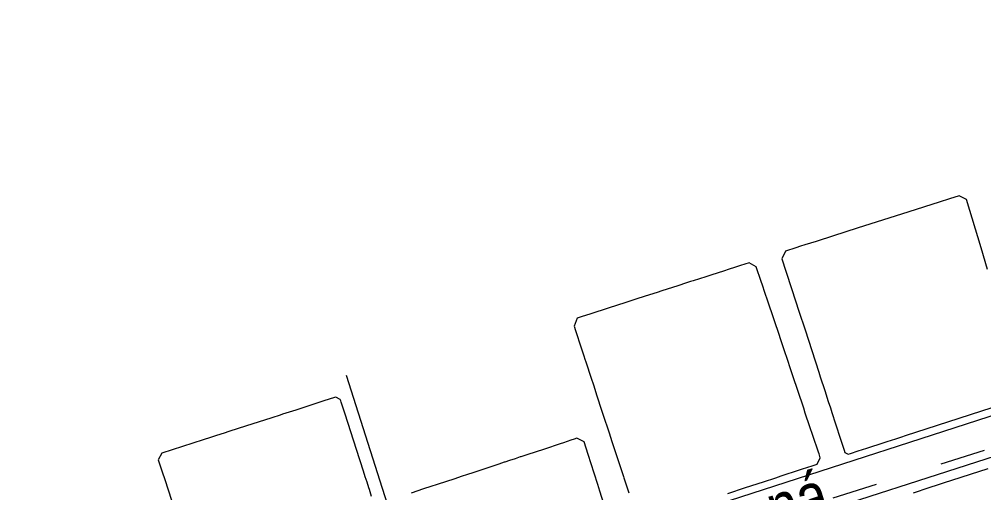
# Model space of a CAD drawing. Header units: millimetres. Extents: x 11558 to 23675, y 49449 to 61482.
# Drawn here: x 14689 to 15200, y 58018 to 58268 of the extents above; entities that cross this region are included whole.
import ezdxf

# ---------------------------------------------------------------- set-up
doc = ezdxf.new("R2010")
doc.units = ezdxf.units.MM
doc.linetypes.add('ACAD_ISO03W100', pattern=[30, 12, -18])
for name, color, linetype in [('0. plano base - nombres calles', 22, 'Continuous'), ('0. Plano Base - PLANO', 254, 'Continuous'), ('0.BARRIOS - DIVISIÓN', 12, 'ACAD_ISO03W100'), ('7. puesta en valor CC la lucila', 212, 'Continuous')]:
    doc.layers.add(name, color=color, linetype=linetype)
for name, color, linetype, true_color in [('Linea 707 - ex333', 7, 'Continuous', 0xad002b), ('Linea 71 IDA', 7, 'Continuous', 0xff2424), ('Linea 71 REGRESO', 7, 'Continuous', 0x2e62ff)]:
    doc.layers.add(name, color=color, linetype=linetype, true_color=true_color)
doc.layers.get('7. puesta en valor CC la lucila').off()
doc.styles.get("Standard").update_dxf_attribs({"font": 'arial.ttf'})

# ---------------------------------------------------------------- blocks, each defined once
blk = doc.blocks.new('MANZANAS')
at = {"layer": '0. Plano Base - PLANO', "color": 0, "linetype": 'Continuous', "lineweight": 5}
for points in [[(5633845.32, 6179747.1), (5633836.94, 6179755.69), (5633818.34, 6179774.72), (5633814.03, 6179774.74), (5633810.23, 6179770.93), (5633806.19, 6179766.88), (5633794.34, 6179754.98), (5633774.05, 6179734.63), (5633764.74, 6179725.28), (5633757.89, 6179718.41), (5633753.5, 6179714.01), (5633751.87, 6179712.37), (5633749.92, 6179710.41), (5633745.98, 6179706.46), (5633746.1, 6179701.91), (5633751.01, 6179697.09), (5633758.28, 6179689.94), (5633766.86, 6179681.5), (5633774.31, 6179674.18), (5633782.44, 6179666.19), (5633791.07, 6179657.71), (5633792.84, 6179655.98), (5633798.3, 6179650.6), (5633802.71, 6179646.27), (5633805.21, 6179643.81), (5633806.97, 6179642.08), (5633811.54, 6179637.59), (5633817.6, 6179631.64), (5633821.98, 6179627.33), (5633822.94, 6179626.39), (5633824.81, 6179626.38), (5633825.82, 6179627.41), (5633828.74, 6179630.38), (5633832.12, 6179633.81), (5633834.12, 6179635.84), (5633837.01, 6179638.77), (5633840.1, 6179641.91), (5633843.48, 6179645.35), (5633845.45, 6179647.34), (5633847.68, 6179649.6), (5633855.26, 6179657.3), (5633872.64, 6179674.94), (5633893.12, 6179695.72)], [(5633777.84, 6179578.68), (5633784.83, 6179585.79), (5633791.82, 6179592.91), (5633796.57, 6179597.75), (5633798.74, 6179599.96), (5633805.89, 6179607.24), (5633806.22, 6179607.58), (5633809.45, 6179610.87), (5633810.42, 6179611.86), (5633812.68, 6179614.16), (5633812.63, 6179617.99), (5633811.1, 6179619.46), (5633810.45, 6179620.09), (5633803.66, 6179626.65), (5633800.19, 6179629.99), (5633794.7, 6179635.3), (5633792.79, 6179637.14), (5633785.71, 6179643.98), (5633785.22, 6179644.46), (5633780.64, 6179648.88), (5633778.58, 6179650.87), (5633771.57, 6179657.64), (5633771.36, 6179657.83), (5633764.17, 6179664.78), (5633764.05, 6179664.9), (5633756.96, 6179671.74), (5633749.84, 6179678.62), (5633746.34, 6179682), (5633743.45, 6179684.79), (5633741.9, 6179686.28), (5633736.03, 6179691.96), (5633731.73, 6179692.03), (5633728.39, 6179688.66), (5633726.04, 6179686.29), (5633723.92, 6179684.15), (5633721.63, 6179681.85), (5633717.13, 6179677.3), (5633714.74, 6179674.9), (5633709.83, 6179669.95), (5633708.81, 6179668.92), (5633707.22, 6179667.31), (5633703.86, 6179663.93), (5633701.73, 6179661.78), (5633699.69, 6179659.73), (5633697.52, 6179657.54), (5633695.69, 6179655.69), (5633691, 6179650.96), (5633687.42, 6179647.35), (5633683.52, 6179643.42), (5633676.54, 6179636.38), (5633669.71, 6179629.5), (5633665.96, 6179625.71), (5633664.38, 6179624.12), (5633664.99, 6179619.68), (5633666.74, 6179617.96), (5633673.59, 6179611.24), (5633676.8, 6179608.1), (5633678.06, 6179606.86), (5633679.14, 6179605.8), (5633685.7, 6179599.37), (5633688.26, 6179596.86), (5633692.69, 6179592.51), (5633698.35, 6179586.96), (5633699.96, 6179585.38), (5633707.34, 6179578.14), (5633710.76, 6179574.79), (5633714.44, 6179571.18), (5633721.9, 6179563.86), (5633724.73, 6179561.09), (5633725.17, 6179560.65), (5633725.28, 6179560.55), (5633731.22, 6179554.72)], [(5633864.88, 6179624.27), (5633866.84, 6179626.26), (5633869.08, 6179628.53), (5633876.66, 6179636.22), (5633894.03, 6179653.86)], [(5633724.76, 6179541.1), (5633717.32, 6179548.47), (5633714.63, 6179551.15), (5633710.13, 6179555.6), (5633702.78, 6179562.89), (5633697.86, 6179567.76), (5633693.53, 6179567.68), (5633692.47, 6179566.59), (5633691.25, 6179565.34), (5633688.34, 6179562.35), (5633687.12, 6179561.1), (5633680.94, 6179554.75), (5633674.07, 6179547.71), (5633671.83, 6179545.41), (5633671.56, 6179545.13), (5633669.56, 6179543.07), (5633667.3, 6179540.76), (5633665.49, 6179538.9), (5633665.34, 6179538.74), (5633663.25, 6179536.6), (5633660.09, 6179533.36), (5633653.12, 6179526.21), (5633651.01, 6179524.04), (5633648.6, 6179521.56), (5633646.05, 6179518.96), (5633639.18, 6179511.9), (5633636.82, 6179509.48), (5633633.96, 6179506.54), (5633629.13, 6179501.59)], [(5633611.38, 6179490.31), (5633608.64, 6179493.01), (5633607.9, 6179493.75), (5633605.75, 6179495.87), (5633603.61, 6179497.99), (5633601.39, 6179500.17), (5633592.74, 6179508.72), (5633585.81, 6179515.56), (5633578.87, 6179522.42), (5633578.43, 6179522.85), (5633574.02, 6179527.2), (5633573.59, 6179527.63), (5633572.98, 6179528.23), (5633570.37, 6179528.27), (5633569.79, 6179527.68), (5633565.59, 6179523.43), (5633564.85, 6179522.68), (5633563.26, 6179521.07), (5633560.15, 6179517.93), (5633557.45, 6179515.2), (5633554.66, 6179512.37), (5633549.54, 6179507.19), (5633548.59, 6179506.23), (5633545.36, 6179502.96), (5633542.51, 6179500.08), (5633535.38, 6179492.87), (5633528.52, 6179485.93), (5633526.63, 6179484.02), (5633523.72, 6179481.07), (5633521.36, 6179478.69), (5633518.49, 6179475.79), (5633502.33, 6179459.43), (5633502.26, 6179459.36), (5633502.22, 6179455.46), (5633507.47, 6179450.37), (5633509.68, 6179448.22), (5633514.58, 6179443.4), (5633520.69, 6179437.35)]]:
    blk.add_lwpolyline(points, dxfattribs=at)

msp = doc.modelspace()

# ---------------------------------------------------------------- linework, layer by layer
at = {"layer": '0.BARRIOS - DIVISIÓN', "color": 14, "lineweight": 18, "ltscale": 2}
msp.add_lwpolyline([(15715, 57785.56), (15659.17, 57980.29), (15600.3, 58166.89), (14700.29, 57882.38), (13687.9, 57563.48), (13967.63, 56603.49), (14314.52, 56710.66), (14354.72, 56697.3), (14379.79, 56701.5), (14680.7, 56781.83), (14509.55, 57399.16), (14769.24, 57483.68), (15026.71, 57568.38), (15362.99, 57676.67), (15715, 57785.56)], dxfattribs=at)
at = {"layer": 'Linea 707 - ex333', "lineweight": 15}
msp.add_lwpolyline([(14418.69, 56035.24), (14434.01, 56302.72), (14448.16, 56492.87), (14390.15, 56700.8), (14681.55, 56781.19), (14666.99, 56832.56), (14868.04, 56876.75), (15049.24, 56739.24), (15246.82, 56996.72), (15148.91, 57071.52), (15023.27, 57567.06), (14956.4, 57785.2), (14862.37, 58079.84)], dxfattribs=at)
at = {"layer": 'Linea 71 IDA', "lineweight": 15}
msp.add_lwpolyline([(17241.76, 58260.4), (16430.09, 58248.1), (16430.67, 58121.37), (16245.67, 58097.13), (16082.5, 58063.87), (15822.38, 58006.54), (15655.29, 57968.11), (15597.45, 58163.32), (14706.49, 57876.69)], dxfattribs=at)
at = {"layer": 'Linea 71 REGRESO', "lineweight": 15}
msp.add_lwpolyline([(17265.1, 58268.17), (16416.39, 58257.7), (16420.25, 58127.37), (16244.24, 58107.04), (16079.69, 58075.9), (15820.63, 58020.95), (15661.34, 57982.21), (15601.53, 58186.96), (14689.74, 57892.45)], dxfattribs=at)

# ---------------------------------------------------------------- block references
at = {"layer": '0. Plano Base - PLANO', "color": 28, "lineweight": 5, "true_color": 0x0d0d0d, "rotation": 332.5463477508169}
msp.add_blockref('MANZANAS', (-7833237.48, -2828296.13), dxfattribs=at)
at = {"layer": '7. puesta en valor CC la lucila', "color": 250, "lineweight": 30, "rotation": 332.5463477508169}
msp.add_blockref('MANZANAS', (-7833237.48, -2828296.13), dxfattribs=at)

# ---------------------------------------------------------------- texts
at = {"layer": '0. plano base - nombres calles', "color": 250, "lineweight": 15, "true_color": 0x1a1a1a, "insert": (15024.31, 58002.78), "char_height": 25, "attachment_point": 1, "rotation": 17.2578}
msp.add_mtext_dynamic_manual_height_columns('{\\fArial Narrow|b0|i0|c0|p34;Paraná}', width=329.255, gutter_width=12.5, heights=[0], dxfattribs=at)

doc.saveas('drawing.dxf')
